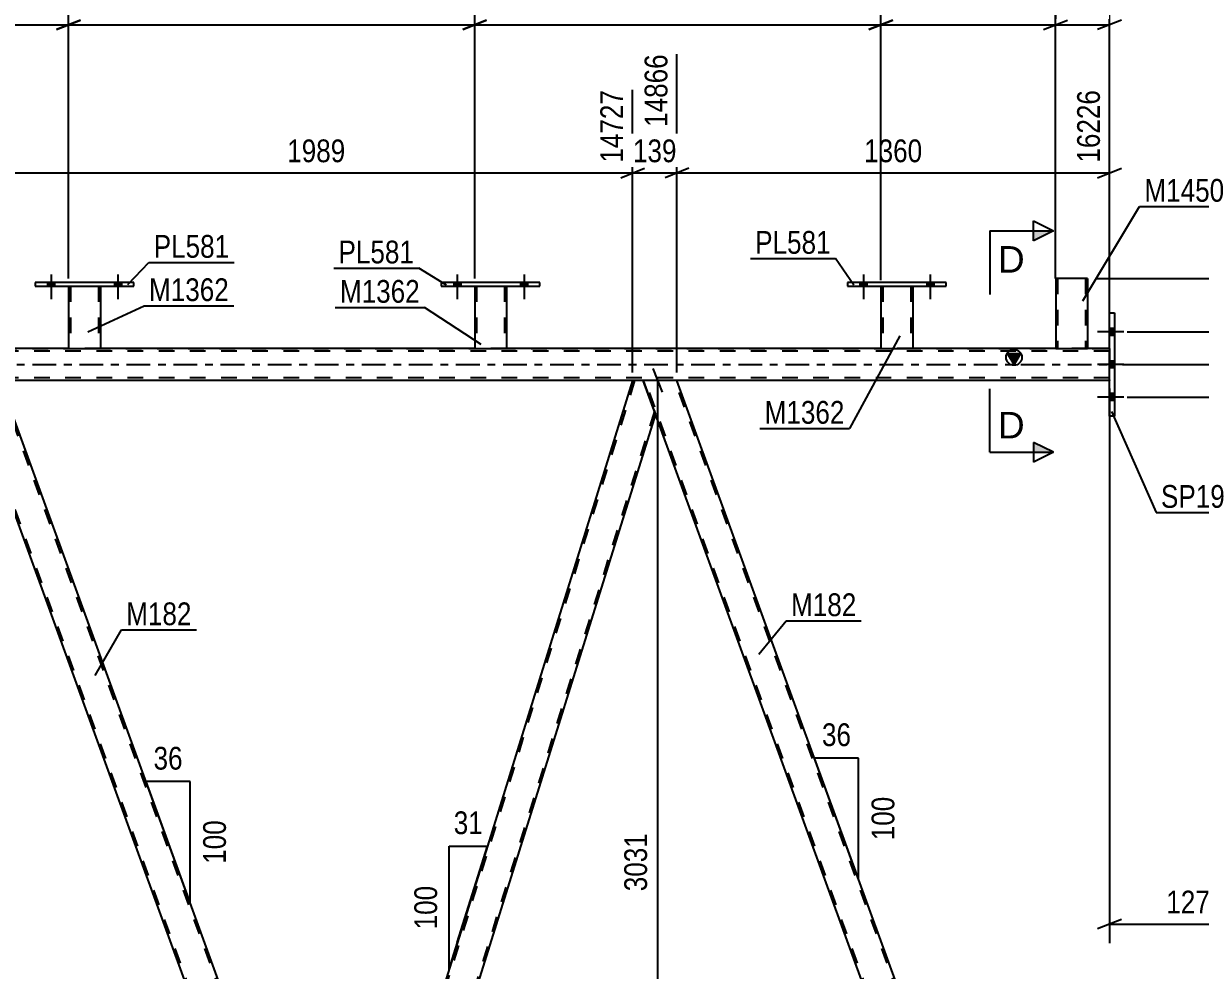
# Model space of a CAD drawing. Header units: millimetres. Extents: x -75 to 766, y -434 to 160.
# Drawn here: x 503.5 to 651.5, y -76.2 to 42.9 of the extents above; entities that cross this region are included whole.
import ezdxf

# ---------------------------------------------------------------- set-up
doc = ezdxf.new("R2010")
doc.units = ezdxf.units.MM
doc.linetypes.add('DXK_LINE_DOT2', pattern=[3.9198, 1.9599, -1.9599])
doc.linetypes.add('DXK_LINE_DOT3', pattern=[5.9187, 2.979, -0.9799, 0.9799, -0.9799])
doc.styles.add('Arial', font='arial.ttf', dxfattribs={"height": 0.2})
doc.styles.add('Arial Narrow', font='ARIALN.TTF', dxfattribs={"height": 0.2})

# ---------------------------------------------------------------- blocks, each defined once
blk = doc.blocks.new('Part-814185074-3572 - 3452')
at = {"color": 2, "linetype": 'Continuous'}
for p, q in [((560.27, 9.84), (560.27, 2)), ((564.27, 9.84), (564.27, 2)), ((560.27, 2), (564.27, 2))]:
    blk.add_line(p, q, dxfattribs=at)
at = {"color": 7, "linetype": 'DXK_LINE_DOT2'}
for p, q in [((560.27, 9.84), (564.27, 9.84)), ((560.27, 9.84), (560.27, 9.84)), ((560.27, 9.84), (560.27, 9.84)), ((560.51, 9.84), (560.51, 2)), ((564.03, 9.84), (564.03, 2)), ((564.27, 9.84), (564.27, 9.84)), ((564.27, 9.84), (564.27, 9.84)), ((563.98, 2), (564.01, 2)), ((563.98, 2), (564.01, 2)), ((564.01, 2), (564.03, 2)), ((564.01, 2), (564.03, 2))]:
    blk.add_line(p, q, dxfattribs=at)
blk = doc.blocks.new('Part-814185074-3582 - 3452')
at = {"color": 2, "linetype": 'Continuous'}
for p, q in [((509.19, 9.84), (509.19, 2)), ((513.19, 9.84), (513.19, 2)), ((509.19, 2), (513.19, 2))]:
    blk.add_line(p, q, dxfattribs=at)
at = {"color": 7, "linetype": 'DXK_LINE_DOT2'}
for p, q in [((509.19, 9.84), (513.19, 9.84)), ((509.19, 9.84), (509.19, 9.84)), ((509.19, 9.84), (509.19, 9.84)), ((509.43, 9.84), (509.43, 2)), ((512.95, 9.84), (512.95, 2)), ((513.19, 9.84), (513.19, 9.84)), ((513.19, 9.84), (513.19, 9.84)), ((512.89, 2), (512.93, 2)), ((512.89, 2), (512.93, 2)), ((512.93, 2), (512.95, 2)), ((512.93, 2), (512.95, 2))]:
    blk.add_line(p, q, dxfattribs=at)
blk = doc.blocks.new('Bolt-814185074-3466 - 3452')
at = {"linetype": 'Continuous'}
for points in [[(557.63, 9.84), (558.51, 9.84), (558.51, 10.32), (557.63, 10.32)], [(566.03, 9.84), (566.91, 9.84), (566.91, 10.32), (566.03, 10.32)]]:
    blk.add_hatch(color=1, dxfattribs=at).paths.add_polyline_path(points)
at = {"color": 1, "linetype": 'Continuous'}
for p, q in [((558.07, 11.32), (558.07, 8.2)), ((566.47, 11.32), (566.47, 8.2)), ((557.63, 10.32), (557.63, 9.84)), ((558.51, 10.32), (558.51, 9.84)), ((566.03, 10.32), (566.03, 9.84)), ((566.91, 10.32), (566.91, 9.84))]:
    blk.add_line(p, q, dxfattribs=at)
blk = doc.blocks.new('Bolt-814185074-3467 - 3452')
at = {"linetype": 'Continuous'}
for points in [[(557.63, 9.84), (558.51, 9.84), (558.51, 10.32), (557.63, 10.32)], [(566.03, 9.84), (566.91, 9.84), (566.91, 10.32), (566.03, 10.32)]]:
    blk.add_hatch(color=1, dxfattribs=at).paths.add_polyline_path(points)
at = {"color": 1, "linetype": 'Continuous'}
for p, q in [((558.07, 11.32), (558.07, 8.2)), ((566.47, 11.32), (566.47, 8.2)), ((557.63, 10.32), (557.63, 9.84)), ((558.51, 10.32), (558.51, 9.84)), ((566.03, 10.32), (566.03, 9.84)), ((566.91, 10.32), (566.91, 9.84))]:
    blk.add_line(p, q, dxfattribs=at)
blk = doc.blocks.new('Bolt-814185074-3468 - 3452')
at = {"linetype": 'Continuous'}
for points in [[(506.55, 9.84), (507.43, 9.84), (507.43, 10.32), (506.55, 10.32)], [(514.95, 9.84), (515.83, 9.84), (515.83, 10.32), (514.95, 10.32)]]:
    blk.add_hatch(color=1, dxfattribs=at).paths.add_polyline_path(points)
at = {"color": 1, "linetype": 'Continuous'}
for p, q in [((506.99, 11.32), (506.99, 8.2)), ((515.39, 11.32), (515.39, 8.2)), ((506.55, 10.32), (506.55, 9.84)), ((507.43, 10.32), (507.43, 9.84)), ((514.95, 10.32), (514.95, 9.84)), ((515.83, 10.32), (515.83, 9.84))]:
    blk.add_line(p, q, dxfattribs=at)
blk = doc.blocks.new('Bolt-814185074-3469 - 3452')
at = {"linetype": 'Continuous'}
for points in [[(506.55, 9.84), (507.43, 9.84), (507.43, 10.32), (506.55, 10.32)], [(514.95, 9.84), (515.83, 9.84), (515.83, 10.32), (514.95, 10.32)]]:
    blk.add_hatch(color=1, dxfattribs=at).paths.add_polyline_path(points)
at = {"color": 1, "linetype": 'Continuous'}
for p, q in [((506.99, 11.32), (506.99, 8.2)), ((515.39, 11.32), (515.39, 8.2)), ((506.55, 10.32), (506.55, 9.84)), ((507.43, 10.32), (507.43, 9.84)), ((514.95, 10.32), (514.95, 9.84)), ((515.83, 10.32), (515.83, 9.84))]:
    blk.add_line(p, q, dxfattribs=at)
blk = doc.blocks.new('Part-814185074-3562 - 3452')
at = {"color": 2, "linetype": 'Continuous'}
for p, q in [((611.35, 9.84), (611.35, 2)), ((615.35, 9.84), (615.35, 2)), ((611.35, 2), (615.35, 2))]:
    blk.add_line(p, q, dxfattribs=at)
at = {"color": 7, "linetype": 'DXK_LINE_DOT2'}
for p, q in [((611.35, 9.84), (615.35, 9.84)), ((611.35, 9.84), (611.35, 9.84)), ((611.35, 9.84), (611.35, 9.84)), ((611.59, 9.84), (611.59, 2)), ((615.11, 9.84), (615.11, 2)), ((615.35, 9.84), (615.35, 9.84)), ((615.35, 9.84), (615.35, 9.84)), ((615.06, 2), (615.09, 2)), ((615.06, 2), (615.09, 2)), ((615.09, 2), (615.11, 2)), ((615.09, 2), (615.11, 2))]:
    blk.add_line(p, q, dxfattribs=at)
blk = doc.blocks.new('Part-814185074-3567 - 3452')
at = {"color": 2, "linetype": 'Continuous'}
for p, q in [((556.07, 10.32), (556.07, 9.84)), ((568.47, 10.32), (556.07, 10.32)), ((556.07, 9.84), (568.47, 9.84)), ((568.47, 9.84), (568.47, 10.32))]:
    blk.add_line(p, q, dxfattribs=at)
blk = doc.blocks.new('Part-814185074-3577 - 3452')
at = {"color": 2, "linetype": 'Continuous'}
for p, q in [((504.99, 10.32), (504.99, 9.84)), ((517.39, 10.32), (504.99, 10.32)), ((504.99, 9.84), (517.39, 9.84)), ((517.39, 9.84), (517.39, 10.32))]:
    blk.add_line(p, q, dxfattribs=at)
blk = doc.blocks.new('Bolt-814185074-3639 - 3452')
at = {"linetype": 'Continuous'}
for points in [[(640.09, 4.54), (640.09, 3.66), (640.73, 3.66), (640.73, 4.54)], [(640.09, 4.54), (640.09, 3.66), (640.73, 3.66), (640.73, 4.54)], [(640.09, 4.54), (640.09, 3.66), (640.73, 3.66), (640.73, 4.54)], [(640.09, 0.44), (640.09, -0.44), (640.73, -0.44), (640.73, 0.44)], [(640.09, 0.44), (640.09, -0.44), (640.73, -0.44), (640.73, 0.44)], [(640.09, -3.66), (640.09, -4.54), (640.73, -4.54), (640.73, -3.66)], [(640.09, -3.66), (640.09, -4.54), (640.73, -4.54), (640.73, -3.66)], [(640.09, -3.66), (640.09, -4.54), (640.73, -4.54), (640.73, -3.66)]]:
    blk.add_hatch(color=1, dxfattribs=at).paths.add_polyline_path(points)
at = {"color": 1, "linetype": 'Continuous'}
for p, q in [((640.73, 4.54), (640.09, 4.54)), ((640.73, 4.54), (640.09, 4.54)), ((640.73, 4.54), (640.09, 4.54)), ((641.89, 4.1), (638.57, 4.1)), ((641.89, 4.1), (638.57, 4.1)), ((641.89, 4.1), (638.57, 4.1)), ((640.73, 3.66), (640.09, 3.66)), ((640.73, 3.66), (640.09, 3.66)), ((640.73, 3.66), (640.09, 3.66)), ((641.89, 0), (638.57, 0)), ((641.89, 0), (638.57, 0)), ((640.73, 0.44), (640.09, 0.44)), ((640.73, 0.44), (640.09, 0.44)), ((640.73, -0.44), (640.09, -0.44)), ((640.73, -0.44), (640.09, -0.44)), ((641.89, -4.1), (638.57, -4.1)), ((641.89, -4.1), (638.57, -4.1)), ((641.89, -4.1), (638.57, -4.1)), ((640.73, -3.66), (640.09, -3.66)), ((640.73, -3.66), (640.09, -3.66)), ((640.73, -3.66), (640.09, -3.66)), ((640.73, -4.54), (640.09, -4.54)), ((640.73, -4.54), (640.09, -4.54)), ((640.73, -4.54), (640.09, -4.54))]:
    blk.add_line(p, q, dxfattribs=at)
blk = doc.blocks.new('Part-814185074-3668 - 3452')
at = {"color": 2, "linetype": 'Continuous'}
for p, q in [((500.57, -2), (496.31, -2)), ((542.94, -118.4), (500.57, -2)), ((538.68, -118.4), (497.86, -6.25))]:
    blk.add_line(p, q, dxfattribs=at)
at = {"color": 7, "linetype": 'DXK_LINE_DOT2'}
for p, q in [((496.31, -2), (497.86, -6.25)), ((540.69, -123.22), (496.57, -2)), ((544.43, -123.22), (500.31, -2)), ((540.43, -123.22), (538.68, -118.4)), ((544.69, -123.22), (542.94, -118.4)), ((544.69, -123.22), (540.43, -123.22))]:
    blk.add_line(p, q, dxfattribs=at)
blk = doc.blocks.new('Part-814185074-3683 - 3452')
at = {"color": 7, "linetype": 'DXK_LINE_DOT2'}
for p, q in [((580.38, -2), (543.56, -120.12)), ((582.86, -5.88), (546.28, -123.22)), ((543.84, -118.4), (543.42, -119.75)), ((548.03, -118.4), (546.53, -123.22)), ((544.69, -123.22), (543.42, -119.75)), ((546.53, -123.22), (544.69, -123.22))]:
    blk.add_line(p, q, dxfattribs=at)
at = {"color": 2, "linetype": 'Continuous'}
for p, q in [((580.13, -2), (543.84, -118.4)), ((581.45, -2), (580.13, -2)), ((582.99, -6.25), (581.45, -2)), ((582.99, -6.25), (548.03, -118.4))]:
    blk.add_line(p, q, dxfattribs=at)
blk = doc.blocks.new('Part-814185074-3693 - 3452')
at = {"color": 2, "linetype": 'Continuous'}
for p, q in [((585.7, -2), (581.45, -2)), ((629.82, -123.22), (585.7, -2)), ((625.57, -123.22), (582.99, -6.25))]:
    blk.add_line(p, q, dxfattribs=at)
at = {"color": 7, "linetype": 'DXK_LINE_DOT2'}
for p, q in [((581.45, -2), (582.99, -6.25)), ((625.82, -123.22), (581.7, -2)), ((629.57, -123.22), (585.45, -2)), ((625.57, -123.22), (629.82, -123.22))]:
    blk.add_line(p, q, dxfattribs=at)
blk = doc.blocks.new('Part-814185074-3752 - 3452')
at = {"linetype": 'Continuous'}
blk.add_hatch(color=2, dxfattribs=at).paths.add_polyline_path([(628.09, 0), (627.29, 1.4), (628.89, 1.4)])
at = {"color": 7, "linetype": 'DXK_LINE_DOT2'}
for p, q in [((640.09, 1.68), (25.23, 1.68)), ((65.63, 2), (640.09, 2)), ((513.19, 2), (509.19, 2)), ((564.27, 2), (560.27, 2)), ((615.35, 2), (611.35, 2)), ((637.33, 2), (633.33, 2)), ((640.09, 2), (640.09, -2)), ((640.09, -1.68), (25.23, -1.68)), ((585.7, -2), (580.13, -2))]:
    blk.add_line(p, q, dxfattribs=at)
at = {"color": 2, "linetype": 'Continuous'}
for p, q in [((509.19, 2), (462.11, 2)), ((560.27, 2), (513.19, 2)), ((611.35, 2), (564.27, 2)), ((633.33, 2), (615.35, 2)), ((640.09, 2), (637.33, 2)), ((628.09, 0), (627.29, 1.4)), ((627.29, 1.4), (628.89, 1.4)), ((628.89, 1.4), (628.09, 0)), ((580.13, -2), (500.57, -2)), ((640.09, -2), (585.7, -2))]:
    blk.add_line(p, q, dxfattribs=at)
at = {"color": 7, "linetype": 'DXK_LINE_DOT3'}
blk.add_line((25.23, 0), (640.09, 0), dxfattribs=at)
at = {"color": 2, "linetype": 'Continuous'}
blk.add_circle((628.09, 0.9), 1, dxfattribs=at)
blk = doc.blocks.new('Part-814185074-3773 - 3452')
at = {"color": 2, "linetype": 'Continuous'}
for p, q in [((640.09, -6.5), (640.09, 6.5)), ((640.09, 6.5), (640.73, 6.5)), ((640.73, 6.5), (640.73, -6.5)), ((640.73, -6.5), (640.09, -6.5))]:
    blk.add_line(p, q, dxfattribs=at)
blk = doc.blocks.new('Bolt-814185074-3916 - 3452')
at = {"linetype": 'Continuous'}
for points in [[(608.71, 9.84), (609.59, 9.84), (609.59, 10.32), (608.71, 10.32)], [(617.11, 9.84), (617.99, 9.84), (617.99, 10.32), (617.11, 10.32)]]:
    blk.add_hatch(color=1, dxfattribs=at).paths.add_polyline_path(points)
at = {"color": 1, "linetype": 'Continuous'}
for p, q in [((609.15, 11.32), (609.15, 8.2)), ((617.55, 11.32), (617.55, 8.2)), ((608.71, 10.32), (608.71, 9.84)), ((609.59, 10.32), (609.59, 9.84)), ((617.11, 10.32), (617.11, 9.84)), ((617.99, 10.32), (617.99, 9.84))]:
    blk.add_line(p, q, dxfattribs=at)
blk = doc.blocks.new('Part-814185074-3914 - 3452')
at = {"color": 2, "linetype": 'Continuous'}
for p, q in [((607.15, 10.32), (607.15, 9.84)), ((619.55, 10.32), (607.15, 10.32)), ((607.15, 9.84), (619.55, 9.84)), ((619.55, 9.84), (619.55, 10.32))]:
    blk.add_line(p, q, dxfattribs=at)
blk = doc.blocks.new('Bolt-814185074-3915 - 3452')
at = {"linetype": 'Continuous'}
for points in [[(608.71, 9.84), (609.59, 9.84), (609.59, 10.32), (608.71, 10.32)], [(617.11, 9.84), (617.99, 9.84), (617.99, 10.32), (617.11, 10.32)]]:
    blk.add_hatch(color=1, dxfattribs=at).paths.add_polyline_path(points)
at = {"color": 1, "linetype": 'Continuous'}
for p, q in [((609.15, 11.32), (609.15, 8.2)), ((617.55, 11.32), (617.55, 8.2)), ((608.71, 10.32), (608.71, 9.84)), ((609.59, 10.32), (609.59, 9.84)), ((617.11, 10.32), (617.11, 9.84)), ((617.99, 10.32), (617.99, 9.84))]:
    blk.add_line(p, q, dxfattribs=at)
blk = doc.blocks.new('Part-814185074-3921 - 3452')
at = {"color": 2, "linetype": 'Continuous'}
for p, q in [((633.33, 10.8), (633.33, 2)), ((637.33, 10.8), (633.33, 10.8)), ((637.33, 10.8), (637.33, 2)), ((633.33, 2), (637.33, 2))]:
    blk.add_line(p, q, dxfattribs=at)
at = {"color": 7, "linetype": 'DXK_LINE_DOT2'}
for p, q in [((633.57, 10.8), (633.57, 2)), ((637.02, 10.8), (637.03, 10.8)), ((637.03, 10.8), (637.07, 10.8)), ((637.07, 10.8), (637.09, 10.8)), ((637.09, 10.8), (637.09, 2)), ((637.07, 2), (637.03, 2)), ((637.07, 2), (637.03, 2)), ((637.09, 2), (637.07, 2)), ((637.07, 2), (637.09, 2))]:
    blk.add_line(p, q, dxfattribs=at)
blk = doc.blocks.new('StraightDimension-814185074-4271 - 3452')
at = {"color": 7, "linetype": 'Continuous'}
for p, q in [((500.57, -1), (500.57, 39.04)), ((580.13, -1), (580.13, 34.54)), ((502.07, 24.7), (499.07, 23.5)), ((500.57, 24.1), (580.13, 24.1)), ((578.63, 23.5), (581.63, 24.7))]:
    blk.add_line(p, q, dxfattribs=at)
at = {"color": 0}
blk.add_wipeout([(544.6, 24.85), (544.6, 29.05), (536.09, 29.05), (536.09, 24.85)], dxfattribs=at)
at = {"color": 3, "style": 'Arial Narrow'}
blk.add_text('1989', height=2.863, dxfattribs=at).set_placement((536.69, 25.45))
at = {"color": 0, "linetype": 'Continuous'}
blk.add_wipeout([(579.53, 35.14), (575.33, 35.14), (575.33, 24.8), (579.53, 24.8)], dxfattribs=at)
at = {"color": 3, "linetype": 'Continuous', "style": 'Arial Narrow'}
blk.add_text('14727', height=2.863, rotation=90.0002, dxfattribs=at).set_placement((578.93, 25.4))
blk = doc.blocks.new('StraightDimension-814185074-4886 - 3452')
at = {"color": 7, "linetype": 'Continuous'}
for p, q in [((678.27, -1.5), (677.07, 1.5)), ((641.73, 0), (680.07, 0)), ((677.67, -125.86), (677.67, 0)), ((677.07, -124.36), (678.27, -127.36)), ((663.35, -125.86), (680.07, -125.86))]:
    blk.add_line(p, q, dxfattribs=at)
at = {"color": 0}
blk.add_wipeout([(676.92, -58.67), (672.72, -58.67), (672.72, -67.19), (676.92, -67.19)], dxfattribs=at)
at = {"color": 3, "style": 'Arial Narrow'}
blk.add_text('3147', height=2.863, rotation=90.0002, dxfattribs=at).set_placement((676.32, -66.59))
blk = doc.blocks.new('StraightDimension-814185074-12295 - 3452')
at = {"color": 7, "linetype": 'Continuous'}
for p, q in [((658.43, 4.1), (658.43, 11.83)), ((658.43, 4.1), (658.43, 11.83)), ((657.83, 5.6), (659.03, 2.6)), ((642.32, 4.1), (660.83, 4.1)), ((658.43, 0), (658.43, 4.1)), ((659.03, -1.5), (657.83, 1.5)), ((642.32, 0), (660.83, 0))]:
    blk.add_line(p, q, dxfattribs=at)
at = {"color": 0}
blk.add_wipeout([(657.68, 11.31), (653.48, 11.31), (653.48, 4.63), (657.68, 4.63)], dxfattribs=at)
at = {"color": 3, "style": 'Arial Narrow'}
blk.add_text('102', height=2.863, rotation=90.0002, dxfattribs=at).set_placement((657.08, 5.23))
blk = doc.blocks.new('StraightDimension-814185074-10515 - 3452')
at = {"color": 7, "linetype": 'Continuous'}
for p, q in [((458.11, 10.84), (458.11, 53.18)), ((509.19, 10.84), (509.19, 53.18)), ((459.61, 43.34), (456.61, 42.14)), ((507.69, 42.14), (510.69, 43.34)), ((458.11, 42.74), (509.19, 42.74))]:
    blk.add_line(p, q, dxfattribs=at)
at = {"color": 0}
blk.add_wipeout([(487.91, 43.49), (487.91, 47.69), (479.39, 47.69), (479.39, 43.49)], dxfattribs=at)
at = {"color": 3, "style": 'Arial Narrow'}
blk.add_text('1277', height=2.863, dxfattribs=at).set_placement((479.99, 44.09))
at = {"color": 0, "linetype": 'Continuous'}
blk.add_wipeout([(508.59, 53.78), (504.39, 53.78), (504.39, 43.44), (508.59, 43.44)], dxfattribs=at)
at = {"color": 3, "linetype": 'Continuous', "style": 'Arial Narrow'}
blk.add_text('12953', height=2.863, rotation=90.0002, dxfattribs=at).set_placement((507.99, 44.04))
blk = doc.blocks.new('AngleDimension-814185074-5065 - 3452')
at = {"color": 7, "linetype": 'Continuous'}
for p, q in [((606.82, -60.03), (602.99, -49.51)), ((608.54, -49.51), (602.99, -49.51)), ((608.54, -64.73), (602.99, -49.51)), ((608.54, -64.73), (608.54, -49.51))]:
    blk.add_line(p, q, dxfattribs=at)
at = {"color": 0}
for points in [[(608.19, -48.61), (608.19, -44.41), (603.34, -44.41), (603.34, -48.61)], [(613.64, -53.78), (609.44, -53.78), (609.44, -60.46), (613.64, -60.46)]]:
    blk.add_wipeout(points, dxfattribs=at)
at = {"color": 3, "style": 'Arial Narrow'}
blk.add_text('36', height=2.863, dxfattribs=at).set_placement((603.94, -48.01))
blk.add_text('100', height=2.863, rotation=90.0002, dxfattribs=at).set_placement((613.04, -59.86))
blk = doc.blocks.new('StraightDimension-814185074-12296 - 3452')
at = {"color": 7, "linetype": 'Continuous'}
for p, q in [((657.83, 1.5), (659.03, -1.5)), ((642.32, 0), (660.83, 0)), ((658.43, -4.1), (658.43, 0)), ((659.03, -5.6), (657.83, -2.6)), ((642.32, -4.1), (660.83, -4.1)), ((658.43, -4.1), (658.43, -11.83)), ((658.43, -4.1), (658.43, -11.83))]:
    blk.add_line(p, q, dxfattribs=at)
at = {"color": 0}
blk.add_wipeout([(657.68, -4.62), (653.48, -4.62), (653.48, -11.31), (657.68, -11.31)], dxfattribs=at)
at = {"color": 3, "style": 'Arial Narrow'}
blk.add_text('103', height=2.863, rotation=90.0002, dxfattribs=at).set_placement((657.08, -10.71))
blk = doc.blocks.new('StraightDimension-814185074-4529 - 3452')
at = {"color": 7, "linetype": 'Continuous'}
for p, q in [((640.09, -3), (640.09, -72.81)), ((661.71, -122.22), (661.71, -67.56)), ((641.59, -69.81), (638.59, -71.01)), ((640.09, -70.41), (661.71, -70.41)), ((660.21, -71.01), (663.21, -69.81))]:
    blk.add_line(p, q, dxfattribs=at)
at = {"color": 0}
blk.add_wipeout([(655.15, -69.66), (655.15, -65.46), (646.64, -65.46), (646.64, -69.66)], dxfattribs=at)
at = {"color": 3, "style": 'Arial Narrow'}
blk.add_text('1271', height=2.863, dxfattribs=at).set_placement((647.24, -69.06))
blk = doc.blocks.new('StraightDimension-814185074-4227 - 3452')
at = {"color": 7, "linetype": 'Continuous'}
for p, q in [((585.7, -1), (585.7, 39.04)), ((640.09, 3), (640.09, 34.54)), ((587.2, 24.7), (584.2, 23.5)), ((585.7, 24.1), (640.09, 24.1)), ((638.59, 23.5), (641.59, 24.7))]:
    blk.add_line(p, q, dxfattribs=at)
at = {"color": 0}
blk.add_wipeout([(617.15, 24.85), (617.15, 29.05), (608.64, 29.05), (608.64, 24.85)], dxfattribs=at)
at = {"color": 3, "style": 'Arial Narrow'}
blk.add_text('1360', height=2.863, dxfattribs=at).set_placement((609.24, 25.45))
at = {"color": 0, "linetype": 'Continuous'}
blk.add_wipeout([(639.49, 35.14), (635.29, 35.14), (635.29, 24.8), (639.49, 24.8)], dxfattribs=at)
at = {"color": 3, "linetype": 'Continuous', "style": 'Arial Narrow'}
blk.add_text('16226', height=2.863, rotation=90.0002, dxfattribs=at).set_placement((638.89, 25.4))
blk = doc.blocks.new('StraightDimension-814185074-4246 - 3452')
at = {"color": 7, "linetype": 'Continuous'}
for p, q in [((585.7, -1), (585.7, 39.04)), ((580.13, -1), (580.13, 34.54)), ((578.63, 23.5), (581.63, 24.7)), ((580.13, 24.1), (585.7, 24.1)), ((587.2, 24.7), (584.2, 23.5))]:
    blk.add_line(p, q, dxfattribs=at)
at = {"color": 0}
blk.add_wipeout([(586.26, 24.85), (586.26, 29.05), (579.57, 29.05), (579.57, 24.85)], dxfattribs=at)
at = {"color": 3, "style": 'Arial Narrow'}
blk.add_text('139', height=2.863, dxfattribs=at).set_placement((580.17, 25.45))
at = {"color": 0, "linetype": 'Continuous'}
blk.add_wipeout([(585.1, 39.64), (580.9, 39.64), (580.9, 29.3), (585.1, 29.3)], dxfattribs=at)
at = {"color": 3, "linetype": 'Continuous', "style": 'Arial Narrow'}
blk.add_text('14866', height=2.863, rotation=90.0002, dxfattribs=at).set_placement((584.5, 29.9))
blk = doc.blocks.new('StraightDimension-814185074-10511 - 3452')
at = {"color": 7, "linetype": 'Continuous'}
for p, q in [((640.09, 3), (640.09, 57.68)), ((633.3, 10.84), (633.3, 53.18)), ((631.8, 42.14), (634.8, 43.34)), ((641.59, 43.34), (638.59, 42.14)), ((633.3, 42.74), (640.09, 42.74))]:
    blk.add_line(p, q, dxfattribs=at)
at = {"color": 0}
blk.add_wipeout([(640.03, 43.49), (640.03, 47.69), (633.35, 47.69), (633.35, 43.49)], dxfattribs=at)
at = {"color": 3, "style": 'Arial Narrow'}
blk.add_text('170', height=2.863, dxfattribs=at).set_placement((633.95, 44.09))
at = {"color": 0, "linetype": 'Continuous'}
blk.add_wipeout([(639.49, 58.28), (635.29, 58.28), (635.29, 47.94), (639.49, 47.94)], dxfattribs=at)
at = {"color": 3, "linetype": 'Continuous', "style": 'Arial Narrow'}
blk.add_text('16226', height=2.863, rotation=90.0002, dxfattribs=at).set_placement((638.89, 48.54))
blk = doc.blocks.new('AngleDimension-814185074-5037 - 3452')
at = {"color": 7, "linetype": 'Continuous'}
for p, q in [((521.83, -60.43), (518.94, -52.47)), ((524.48, -52.47), (518.94, -52.47)), ((524.48, -67.69), (518.94, -52.47)), ((524.48, -67.69), (524.48, -52.47))]:
    blk.add_line(p, q, dxfattribs=at)
at = {"color": 0}
for points in [[(524.13, -51.57), (524.13, -47.37), (519.28, -47.37), (519.28, -51.57)], [(529.58, -56.74), (525.38, -56.74), (525.38, -63.42), (529.58, -63.42)]]:
    blk.add_wipeout(points, dxfattribs=at)
at = {"color": 3, "style": 'Arial Narrow'}
blk.add_text('36', height=2.863, dxfattribs=at).set_placement((519.88, -50.97))
blk.add_text('100', height=2.863, rotation=90.0002, dxfattribs=at).set_placement((528.98, -62.82))
blk = doc.blocks.new('AngleDimension-814185074-5051 - 3452')
at = {"color": 7, "linetype": 'Continuous'}
for p, q in [((557.04, -60.59), (561.86, -60.59)), ((557.04, -76.06), (561.86, -60.59)), ((557.04, -76.06), (557.04, -60.59)), ((558.08, -72.72), (561.86, -60.59))]:
    blk.add_line(p, q, dxfattribs=at)
at = {"color": 0}
for points in [[(561.88, -59.69), (561.88, -55.49), (557.03, -55.49), (557.03, -59.69)], [(556.14, -64.98), (551.94, -64.98), (551.94, -71.67), (556.14, -71.67)]]:
    blk.add_wipeout(points, dxfattribs=at)
at = {"color": 3, "style": 'Arial Narrow'}
blk.add_text('31', height=2.863, dxfattribs=at).set_placement((557.63, -59.09))
blk.add_text('100', height=2.863, rotation=90.0002, dxfattribs=at).set_placement((555.54, -71.07))
blk = doc.blocks.new('StraightDimension-814185074-5148 - 3452')
at = {"color": 7, "linetype": 'Continuous'}
for p, q in [((583.89, -3.5), (582.69, -0.5)), ((602.67, -2), (580.44, -2)), ((583.29, -123.22), (583.29, -2)), ((582.69, -121.72), (583.89, -124.72)), ((601.81, -123.22), (580.44, -123.22))]:
    blk.add_line(p, q, dxfattribs=at)
at = {"color": 0}
blk.add_wipeout([(582.54, -58.35), (578.34, -58.35), (578.34, -66.87), (582.54, -66.87)], dxfattribs=at)
at = {"color": 3, "style": 'Arial Narrow'}
blk.add_text('3031', height=2.863, rotation=90.0002, dxfattribs=at).set_placement((581.94, -66.27))
blk = doc.blocks.new('StraightDimension-814185074-10425 - 3452')
at = {"color": 7, "linetype": 'Continuous'}
for p, q in [((686.32, 9.3), (685.12, 12.3)), ((638.33, 10.8), (688.12, 10.8)), ((685.72, -133.6), (685.72, 10.8)), ((685.12, -132.1), (686.32, -135.1)), ((552.17, -133.6), (688.12, -133.6))]:
    blk.add_line(p, q, dxfattribs=at)
at = {"color": 0}
blk.add_wipeout([(684.97, -57.15), (680.77, -57.15), (680.77, -65.66), (684.97, -65.66)], dxfattribs=at)
at = {"color": 3, "style": 'Arial Narrow'}
blk.add_text('3610', height=2.863, rotation=90.0002, dxfattribs=at).set_placement((684.37, -65.06))
blk = doc.blocks.new('StraightDimension-814185074-10512 - 3452')
at = {"color": 7, "linetype": 'Continuous'}
for p, q in [((611.35, 10.61), (611.35, 53.18)), ((633.3, 10.84), (633.3, 53.18)), ((612.85, 43.34), (609.85, 42.14)), ((631.8, 42.14), (634.8, 43.34)), ((611.35, 42.74), (633.3, 42.74))]:
    blk.add_line(p, q, dxfattribs=at)
at = {"color": 0}
blk.add_wipeout([(625.67, 43.49), (625.67, 47.69), (618.98, 47.69), (618.98, 43.49)], dxfattribs=at)
at = {"color": 3, "style": 'Arial Narrow'}
blk.add_text('549', height=2.863, dxfattribs=at).set_placement((619.58, 44.09))
at = {"color": 0, "linetype": 'Continuous'}
blk.add_wipeout([(632.7, 53.78), (628.5, 53.78), (628.5, 43.44), (632.7, 43.44)], dxfattribs=at)
at = {"color": 3, "linetype": 'Continuous', "style": 'Arial Narrow'}
blk.add_text('16056', height=2.863, rotation=90.0002, dxfattribs=at).set_placement((632.1, 44.04))
blk = doc.blocks.new('StraightDimension-814185074-10513 - 3452')
at = {"color": 7, "linetype": 'Continuous'}
for p, q in [((560.27, 10.84), (560.27, 53.18)), ((611.35, 10.61), (611.35, 53.18)), ((561.77, 43.34), (558.77, 42.14)), ((609.85, 42.14), (612.85, 43.34)), ((560.27, 42.74), (611.35, 42.74))]:
    blk.add_line(p, q, dxfattribs=at)
at = {"color": 0}
blk.add_wipeout([(590.07, 43.49), (590.07, 47.69), (581.56, 47.69), (581.56, 43.49)], dxfattribs=at)
at = {"color": 3, "style": 'Arial Narrow'}
blk.add_text('1277', height=2.863, dxfattribs=at).set_placement((582.16, 44.09))
at = {"color": 0, "linetype": 'Continuous'}
blk.add_wipeout([(610.75, 53.78), (606.55, 53.78), (606.55, 43.44), (610.75, 43.44)], dxfattribs=at)
at = {"color": 3, "linetype": 'Continuous', "style": 'Arial Narrow'}
blk.add_text('15507', height=2.863, rotation=90.0002, dxfattribs=at).set_placement((610.15, 44.04))
blk = doc.blocks.new('StraightDimension-814185074-10514 - 3452')
at = {"color": 7, "linetype": 'Continuous'}
for p, q in [((509.19, 10.84), (509.19, 53.18)), ((560.27, 10.84), (560.27, 53.18)), ((510.69, 43.34), (507.69, 42.14)), ((558.77, 42.14), (561.77, 43.34)), ((509.19, 42.74), (560.27, 42.74))]:
    blk.add_line(p, q, dxfattribs=at)
at = {"color": 0}
blk.add_wipeout([(538.99, 43.49), (538.99, 47.69), (530.47, 47.69), (530.47, 43.49)], dxfattribs=at)
at = {"color": 3, "style": 'Arial Narrow'}
blk.add_text('1277', height=2.863, dxfattribs=at).set_placement((531.07, 44.09))
at = {"color": 0, "linetype": 'Continuous'}
blk.add_wipeout([(559.67, 53.78), (555.47, 53.78), (555.47, 43.44), (559.67, 43.44)], dxfattribs=at)
at = {"color": 3, "linetype": 'Continuous', "style": 'Arial Narrow'}
blk.add_text('14230', height=2.863, rotation=90.0002, dxfattribs=at).set_placement((559.07, 44.04))
blk = doc.blocks.new('Mark-814185074-3558 - 3452')
at = {"color": 0}
blk.add_wipeout([(606.78, -7.45), (606.78, -4.45), (596.73, -4.45), (596.73, -7.45)], dxfattribs=at)
blk.add_wipeout([(606.78, -7.45), (606.78, -4.45), (596.73, -4.45), (596.73, -7.45)], dxfattribs=at)
at = {"color": 30, "linetype": 'Continuous'}
for p in [(613.72, 3.59), (596.13, -8.05)]:
    blk.add_line(p, (607.38, -8.05), dxfattribs=at)
at = {"color": 3, "style": 'Arial Narrow'}
blk.add_text('M1362', height=2.863, dxfattribs=at).set_placement((596.73, -7.45))
blk = doc.blocks.new('Mark-814185074-3563 - 3452')
at = {"color": 0}
blk.add_wipeout([(552.64, 12.72), (552.64, 15.72), (543.14, 15.72), (543.14, 12.72)], dxfattribs=at)
blk.add_wipeout([(552.64, 12.72), (552.64, 15.72), (543.14, 15.72), (543.14, 12.72)], dxfattribs=at)
at = {"color": 30, "linetype": 'Continuous'}
for p in [(542.54, 12.12), (556.74, 9.98)]:
    blk.add_line(p, (553.24, 12.12), dxfattribs=at)
at = {"color": 3, "style": 'Arial Narrow'}
blk.add_text('PL581', height=2.863, dxfattribs=at).set_placement((543.14, 12.72))
blk = doc.blocks.new('Mark-814185074-3568 - 3452')
at = {"color": 0}
blk.add_wipeout([(553.37, 7.77), (553.37, 10.77), (543.32, 10.77), (543.32, 7.77)], dxfattribs=at)
blk.add_wipeout([(553.37, 7.77), (553.37, 10.77), (543.32, 10.77), (543.32, 7.77)], dxfattribs=at)
at = {"color": 30, "linetype": 'Continuous'}
for p in [(542.72, 7.17), (561.08, 2.52)]:
    blk.add_line(p, (553.97, 7.17), dxfattribs=at)
at = {"color": 3, "style": 'Arial Narrow'}
blk.add_text('M1362', height=2.863, dxfattribs=at).set_placement((543.32, 7.77))
blk = doc.blocks.new('Mark-814185074-3573 - 3452')
at = {"color": 0}
blk.add_wipeout([(529.4, 13.43), (529.4, 16.43), (519.9, 16.43), (519.9, 13.43)], dxfattribs=at)
blk.add_wipeout([(529.4, 13.43), (529.4, 16.43), (519.9, 16.43), (519.9, 13.43)], dxfattribs=at)
at = {"color": 30, "linetype": 'Continuous'}
for p, q in [((516.66, 10.07), (519.3, 12.83)), ((519.3, 12.83), (530, 12.83))]:
    blk.add_line(p, q, dxfattribs=at)
at = {"color": 3, "style": 'Arial Narrow'}
blk.add_text('PL581', height=2.863, dxfattribs=at).set_placement((519.9, 13.43))
blk = doc.blocks.new('Mark-814185074-3578 - 3452')
at = {"color": 0}
blk.add_wipeout([(529.36, 7.98), (529.36, 10.98), (519.31, 10.98), (519.31, 7.98)], dxfattribs=at)
blk.add_wipeout([(529.36, 7.98), (529.36, 10.98), (519.31, 10.98), (519.31, 7.98)], dxfattribs=at)
at = {"color": 30, "linetype": 'Continuous'}
for p, q in [((511.63, 4.1), (518.71, 7.38)), ((518.71, 7.38), (529.96, 7.38))]:
    blk.add_line(p, q, dxfattribs=at)
at = {"color": 3, "style": 'Arial Narrow'}
blk.add_text('M1362', height=2.863, dxfattribs=at).set_placement((519.31, 7.98))
blk = doc.blocks.new('Mark-814185074-3664 - 3452')
at = {"color": 0}
blk.add_wipeout([(524.66, -32.8), (524.66, -29.8), (516.44, -29.8), (516.44, -32.8)], dxfattribs=at)
blk.add_wipeout([(524.66, -32.8), (524.66, -29.8), (516.44, -29.8), (516.44, -32.8)], dxfattribs=at)
at = {"color": 30, "linetype": 'Continuous'}
for p, q in [((512.55, -39.15), (515.84, -33.4)), ((515.84, -33.4), (525.26, -33.4))]:
    blk.add_line(p, q, dxfattribs=at)
at = {"color": 3, "style": 'Arial Narrow'}
blk.add_text('M182', height=2.863, dxfattribs=at).set_placement((516.44, -32.8))
blk = doc.blocks.new('Mark-814185074-3689 - 3452')
at = {"color": 0}
blk.add_wipeout([(608.27, -31.66), (608.27, -28.66), (600.05, -28.66), (600.05, -31.66)], dxfattribs=at)
blk.add_wipeout([(608.27, -31.66), (608.27, -28.66), (600.05, -28.66), (600.05, -31.66)], dxfattribs=at)
at = {"color": 30, "linetype": 'Continuous'}
for p, q in [((596.01, -36.44), (599.45, -32.26)), ((599.45, -32.26), (608.87, -32.26))]:
    blk.add_line(p, q, dxfattribs=at)
at = {"color": 3, "style": 'Arial Narrow'}
blk.add_text('M182', height=2.863, dxfattribs=at).set_placement((600.05, -31.66))
blk = doc.blocks.new('Mark-814185074-3769 - 3452')
at = {"color": 0}
blk.add_wipeout([(654.61, -18.03), (654.61, -15.03), (646.57, -15.03), (646.57, -18.03)], dxfattribs=at)
blk.add_wipeout([(654.61, -18.03), (654.61, -15.03), (646.57, -15.03), (646.57, -18.03)], dxfattribs=at)
at = {"color": 30, "linetype": 'Continuous'}
for p, q in [((640.33, -5.9), (645.97, -18.63)), ((645.97, -18.63), (655.21, -18.63))]:
    blk.add_line(p, q, dxfattribs=at)
at = {"color": 3, "style": 'Arial Narrow'}
blk.add_text('SP19', height=2.863, dxfattribs=at).set_placement((646.57, -18.03))
blk = doc.blocks.new('Mark-814185074-3910 - 3452')
at = {"color": 0}
blk.add_wipeout([(605.04, 13.93), (605.04, 16.93), (595.54, 16.93), (595.54, 13.93)], dxfattribs=at)
blk.add_wipeout([(605.04, 13.93), (605.04, 16.93), (595.54, 16.93), (595.54, 13.93)], dxfattribs=at)
at = {"color": 30, "linetype": 'Continuous'}
for p in [(594.94, 13.33), (607.93, 9.98)]:
    blk.add_line(p, (605.64, 13.33), dxfattribs=at)
at = {"color": 3, "style": 'Arial Narrow'}
blk.add_text('PL581', height=2.863, dxfattribs=at).set_placement((595.54, 13.93))
blk = doc.blocks.new('Mark-814185074-3917 - 3452')
at = {"color": 0}
blk.add_wipeout([(654.54, 20.48), (654.54, 23.48), (644.49, 23.48), (644.49, 20.48)], dxfattribs=at)
blk.add_wipeout([(654.54, 20.48), (654.54, 23.48), (644.49, 23.48), (644.49, 20.48)], dxfattribs=at)
at = {"color": 30, "linetype": 'Continuous'}
for p, q in [((636.73, 8.01), (643.89, 19.88)), ((643.89, 19.88), (655.14, 19.88))]:
    blk.add_line(p, q, dxfattribs=at)
at = {"color": 3, "style": 'Arial Narrow'}
blk.add_text('M1450', height=2.863, dxfattribs=at).set_placement((644.49, 20.48))
blk = doc.blocks.new('SectionMark-814185074-5189 - 3452')
at = {"linetype": 'Continuous'}
for points in [[(630.56, 15.56), (630.56, 16.81), (633.06, 16.81)], [(630.56, -11.05), (630.56, -9.8), (633.06, -11.05)]]:
    blk.add_hatch(color=6, dxfattribs=at).paths.add_polyline_path(points)
at = {"color": 6, "linetype": 'Continuous'}
for p, q in [((630.56, 15.56), (630.56, 18.06)), ((630.56, 18.06), (633.06, 16.81)), ((625.06, 16.81), (625.06, 8.81)), ((625.06, 16.81), (633.06, 16.81)), ((633.06, 16.81), (630.56, 15.56)), ((625.06, -11.05), (625.06, -3.05)), ((633.06, -11.05), (630.56, -9.8)), ((630.56, -9.8), (630.56, -12.3)), ((625.06, -11.05), (633.06, -11.05)), ((633.06, -11.05), (630.56, -12.3))]:
    blk.add_line(p, q, dxfattribs=at)
at = {"color": 0, "linetype": 'Continuous'}
for points in [[(629.43, 11.56), (629.43, 15.06), (626.06, 15.06), (626.06, 11.56)], [(629.43, -9.3), (629.43, -5.8), (626.06, -5.8), (626.06, -9.3)]]:
    blk.add_wipeout(points, dxfattribs=at)
at = {"color": 3, "linetype": 'Continuous', "style": 'Arial'}
for p in [(626.06, 11.56), (626.06, -9.3)]:
    blk.add_text('D', height=3.34, dxfattribs=at).set_placement(p)

msp = doc.modelspace()

# ---------------------------------------------------------------- block references
for name in ['Bolt-814185074-3468 - 3452', 'Bolt-814185074-3469 - 3452', 'Bolt-814185074-3466 - 3452', 'Bolt-814185074-3467 - 3452', 'Bolt-814185074-3916 - 3452', 'Bolt-814185074-3915 - 3452', 'Part-814185074-3921 - 3452', 'Part-814185074-3577 - 3452', 'Part-814185074-3582 - 3452', 'Part-814185074-3567 - 3452', 'Part-814185074-3572 - 3452', 'Part-814185074-3914 - 3452', 'Part-814185074-3562 - 3452', 'Part-814185074-3773 - 3452', 'Bolt-814185074-3639 - 3452', 'Part-814185074-3752 - 3452', 'Part-814185074-3668 - 3452', 'Part-814185074-3683 - 3452', 'Part-814185074-3693 - 3452']:
    msp.add_blockref(name, (0, 0))

# ---------------------------------------------------------------- next in the draw order: block references
for name in ['StraightDimension-814185074-4271 - 3452', 'StraightDimension-814185074-4886 - 3452', 'Mark-814185074-3664 - 3452', 'AngleDimension-814185074-5065 - 3452', 'AngleDimension-814185074-5037 - 3452', 'AngleDimension-814185074-5051 - 3452']:
    msp.add_blockref(name, (0, 0))

# ---------------------------------------------------------------- next in the draw order: block references
for name in ['StraightDimension-814185074-10515 - 3452', 'StraightDimension-814185074-12295 - 3452']:
    msp.add_blockref(name, (0, 0))

# ---------------------------------------------------------------- next in the draw order: block references
msp.add_blockref('StraightDimension-814185074-12296 - 3452', (0, 0))

# ---------------------------------------------------------------- next in the draw order: block references
for name in ['StraightDimension-814185074-4227 - 3452', 'StraightDimension-814185074-4529 - 3452']:
    msp.add_blockref(name, (0, 0))

# ---------------------------------------------------------------- next in the draw order: block references
for name in ['StraightDimension-814185074-10511 - 3452', 'StraightDimension-814185074-4246 - 3452']:
    msp.add_blockref(name, (0, 0))

# ---------------------------------------------------------------- next in the draw order: block references
msp.add_blockref('StraightDimension-814185074-5148 - 3452', (0, 0))

# ---------------------------------------------------------------- next in the draw order: block references
msp.add_blockref('StraightDimension-814185074-10425 - 3452', (0, 0))

# ---------------------------------------------------------------- next in the draw order: block references
for name in ['StraightDimension-814185074-10512 - 3452', 'Mark-814185074-3917 - 3452', 'Mark-814185074-3558 - 3452', 'Mark-814185074-3769 - 3452', 'Mark-814185074-3689 - 3452']:
    msp.add_blockref(name, (0, 0))

# ---------------------------------------------------------------- next in the draw order: block references
for name in ['StraightDimension-814185074-10513 - 3452', 'SectionMark-814185074-5189 - 3452']:
    msp.add_blockref(name, (0, 0))

# ---------------------------------------------------------------- next in the draw order: block references
for name in ['StraightDimension-814185074-10514 - 3452', 'Mark-814185074-3910 - 3452']:
    msp.add_blockref(name, (0, 0))

# ---------------------------------------------------------------- next in the draw order: block references
for name in ['Mark-814185074-3573 - 3452', 'Mark-814185074-3563 - 3452']:
    msp.add_blockref(name, (0, 0))

# ---------------------------------------------------------------- next in the draw order: block references
for name in ['Mark-814185074-3578 - 3452', 'Mark-814185074-3568 - 3452']:
    msp.add_blockref(name, (0, 0))

doc.saveas('drawing.dxf')
